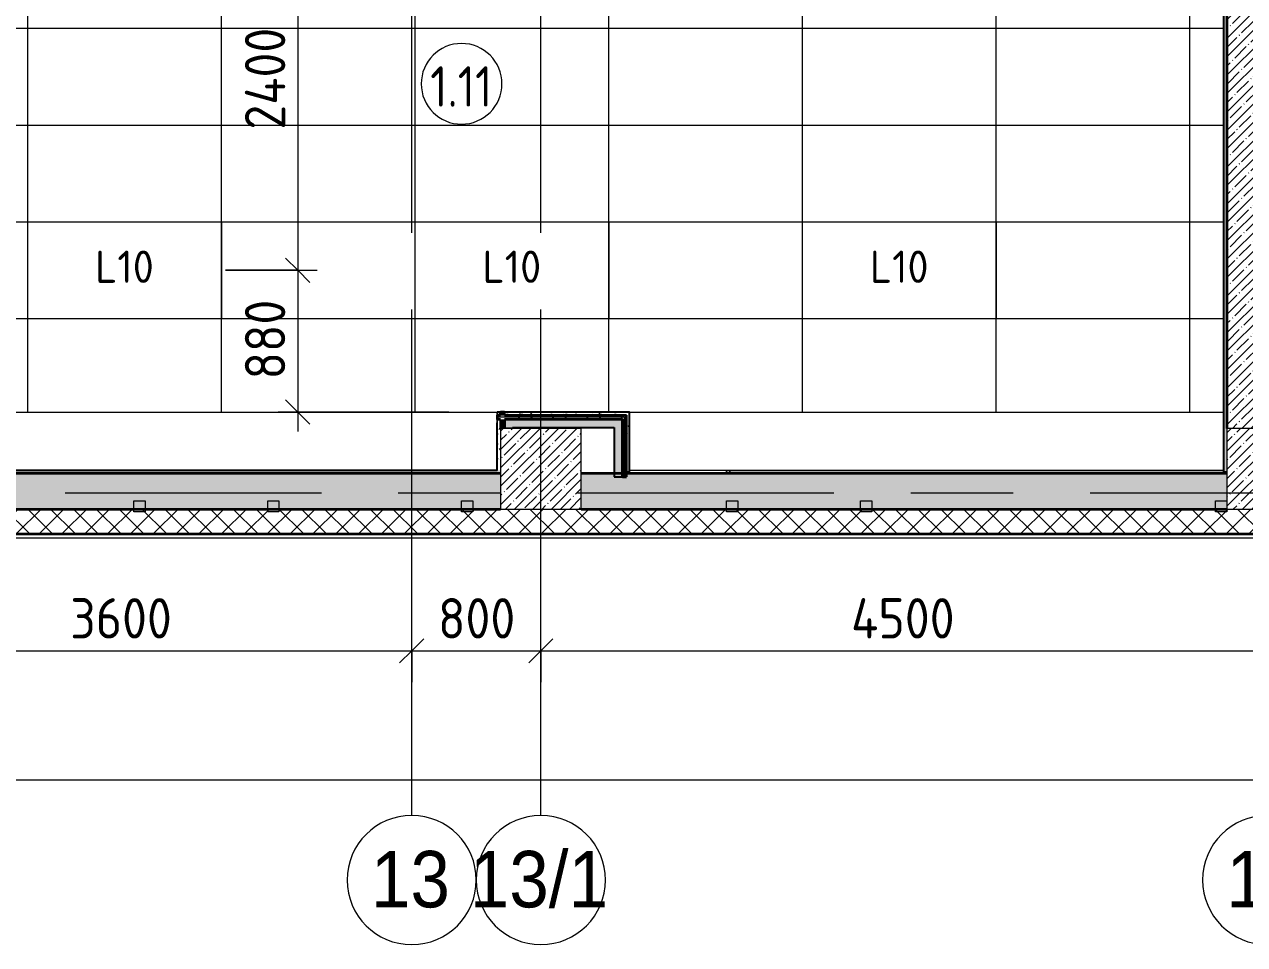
# Model space of a CAD drawing. Header units: millimetres. Extents: x 35802 to 233035, y -8553 to 29000.
# Drawn here: x 39960 to 47520, y -2799 to 2904 of the extents above; entities that cross this region are included whole.
import ezdxf

# ---------------------------------------------------------------- set-up
doc = ezdxf.new("R2010")
doc.units = ezdxf.units.MM
doc.linetypes.add('Осевая', pattern=[3175, 635, -476.25, 1587.5, -476.25])
for name, color, linetype, lineweight in [('A-ANNO-DIMS', 7, 'Continuous', 9), ('A-ANNO-DIMS-100', 7, 'Continuous', 9), ('A-ANNO-NOTE', 7, 'Continuous', 9), ('A-AREA-IDEN', 7, 'Continuous', 9), ('A-CLNG-PATT', 7, 'Continuous', 9), ('A-GLAZ', 7, 'Continuous', 9), ('A-GLAZ-1', 7, 'Continuous', 13), ('A-WALL', 7, 'Continuous', 9), ('E-LITE-EQPM-IDEN', 7, 'Continuous', 9), ('I-WALL', 7, 'Continuous', 9), ('S-COLS', 7, 'Continuous', 9), ('Оси', 7, 'Continuous', 9), ('Оси-1', 7, 'Continuous', 20), ('Оси-2', 7, 'Осевая', 9)]:
    doc.layers.add(name, color=color, linetype=linetype, lineweight=lineweight)
for name, color, linetype, lineweight, true_color in [('A-CLNG-1', 7, 'Continuous', 9, 0xc0c0c0), ('A-WALL-1', 7, 'Continuous', 35, 0x3c3c3c), ('A-WALL-2', 7, 'Continuous', 25, 0x3c3c3c), ('A-WALL-FNSH-1', 7, 'Continuous', 9, 0x3c3c3c), ('A-WALL-FNSH-2', 7, 'Continuous', 13, 0x3c3c3c)]:
    doc.layers.add(name, color=color, linetype=linetype, lineweight=lineweight, true_color=true_color)
doc.styles.add('Arial', font='arial.ttf', dxfattribs={"width": 0.9, "height": 350})
doc.styles.add('GOST Common', font='GOST_Common.ttf', dxfattribs={"height": 200})
doc.styles.add('GOST Common_1', font='GOST_Common.ttf', dxfattribs={"width": 0.9, "height": 250})
doc.styles.add('ISOCPEUR', font='isocpeur.ttf', dxfattribs={"width": 0.9, "height": 250})
doc.dimstyles.new('ISO-2_5_0_9К_БОЛЬШОЙ', dxfattribs={"dimscale": 304.8, "dimtxt": 248.995294, "dimasz": 0.492126, "dimexe": 0.393701, "dimexo": 0.984252, "dimgap": 0, "dimtad": 1, "dimdec": 0, "dimrnd": 10, "dimzin": 0, "dimdsep": 46, "dimtxsty": 'ISOCPEUR', "dimblk1": 'OBLIQUE', "dimblk2": 'OBLIQUE', "dimsah": 1, "dimcen": 0.09, "dimdle": 0.393701, "dimazin": 0, "dimtfac": 1, "dimtdec": 4, "dimtix": 1, "dimtmove": 0, "dimatfit": 3, "dimfxl": 1, "dimtvp": 1, "dimtolj": 1, "dimtzin": 0, "dimarcsym": 2})
pattern_1 = [(45, (0, 0), (-57.02463, 57.02463), []), (45, (57.025, 0), (-57.02463, 57.02463), [100.806, -20.161, 3.353, -16.808])]
pattern_2 = [(0, (0, 0), (121.92, 30.48), [10.058, -81.382, 10.058, -81.382, -487.68]), (0, (0, 0), (121.92, 30.48), [-182.88, 10.058, -172.822, 10.058, -81.382, -213.36]), (0, (0, 0), (121.92, 30.48), [-457.2, 10.058, -50.902, 10.058, -142.342]), (120, (45.72, 15.24), (-87.356454, 90.345817), [10.058, -81.382, 10.058, -81.382, -487.68]), (120, (45.72, 15.24), (-87.356454, 90.345817), [-182.88, 10.058, -172.822, 10.058, -81.382, -213.36]), (120, (45.72, 15.24), (-87.356454, 90.345817), [-457.2, 10.058, -50.902, 10.058, -142.342]), (240, (60.96, 76.2), (-34.563546, -120.825817), [10.058, -81.382, 10.058, -81.382, -487.68]), (240, (60.96, 76.2), (-34.563546, -120.825817), [-182.88, 10.058, -172.822, 10.058, -81.382, -213.36]), (240, (60.96, 76.2), (-34.563546, -120.825817), [-457.2, 10.058, -50.902, 10.058, -142.342])]
pattern_3 = [(45, (0, 0), (-106.066, 106.066), []), (135, (0, 0), (-106.066, -106.066), [])]

# ---------------------------------------------------------------- blocks, each defined once
blk = doc.blocks.new('BSC_Колонна _Прямоугольная - 500х500-V6-План расстановки осветительного оборудования 1 этажа в осях 12-23')
at = {"layer": 'S-COLS'}
h = blk.add_hatch(dxfattribs=at)
h.set_pattern_fill('FP_8', color=256, style=0, pattern_type=2)
h.set_pattern_definition([(45, (-43160, -150), (-57.02463, 57.02463), []), (45, (-43102.975, -150), (-57.02463, 57.02463), [100.806, -20.161, 3.353, -16.808])])
h.paths.add_polyline_path([(-250, -250), (250, -250), (250, 250), (-250, 250), (-250, 46.3)])
for p, q in [((250, 250), (-250, 250)), ((-250, 250), (-250, -250)), ((250, -250), (250, 250)), ((-250, -250), (250, -250))]:
    blk.add_line(p, q, dxfattribs=at)
blk = doc.blocks.new('BSC_Колонна _Прямоугольная - 500х500-V7-План расстановки осветительного оборудования 1 этажа в осях 12-23')
at = {"layer": 'S-COLS'}
h = blk.add_hatch(dxfattribs=at)
h.set_pattern_fill('FP_9', color=256, style=0, pattern_type=2)
h.set_pattern_definition([(45, (-47660, -150), (-57.02463, 57.02463), []), (45, (-47602.975, -150), (-57.02463, 57.02463), [100.806, -20.161, 3.353, -16.808])])
h.paths.add_polyline_path([(-250, -250), (250, -250), (250, 250), (-250, 250)])
for p, q in [((250, 250), (-250, 250)), ((-250, 250), (-250, -250)), ((250, -250), (250, 250)), ((-250, -250), (250, -250))]:
    blk.add_line(p, q, dxfattribs=at)
blk = doc.blocks.new('120_Окно_СКБ_2Ст - 120_Окно_СКБ_2Ст 3100х2500 _мал_створка слева_-22446080-План расстановки осветительного оборудования 1 этажа в осях 12-23')
at = {"layer": 'A-GLAZ-1'}
for p, q in [((-1550, -127), (-1550, -57)), ((-1550, -57), (-1480, -57)), ((-1480, -57), (-1480, -127)), ((650, -127), (650, -57)), ((650, -57), (720, -57)), ((720, -57), (720, -127)), ((1480, -127), (1480, -57)), ((1480, -57), (1550, -57)), ((1550, -57), (1550, -127)), ((-1480, -127), (-1550, -127)), ((720, -127), (650, -127)), ((1550, -127), (1480, -127))]:
    blk.add_line(p, q, dxfattribs=at)
blk = doc.blocks.new('120_Окно_СКБ_2Ст - 120_Окно_СКБ_2Ст 2100х2500 _мал створка справа_-22445857-План расстановки осветительного оборудования 1 этажа в осях 12-23')
at = {"layer": 'A-GLAZ-1'}
for p, q in [((-1050, -127), (-1050, -57)), ((-1050, -57), (-980, -57)), ((-980, -57), (-980, -127)), ((150, -127), (150, -57)), ((150, -57), (220, -57)), ((220, -57), (220, -127)), ((980, -127), (980, -57)), ((980, -57), (1050, -57)), ((1050, -57), (1050, -127)), ((-980, -127), (-1050, -127)), ((220, -127), (150, -127)), ((1050, -127), (980, -127))]:
    blk.add_line(p, q, dxfattribs=at)
blk = doc.blocks.new('Ось сетки - D8-29747960-План расстановки осветительного оборудования 1 этажа в осях 12-23')
at = {"layer": 'Оси-1'}
for start, end in [(360, 180), (180, 360)]:
    blk.add_arc((0, 0), 4, start, end, dxfattribs=at)
blk = doc.blocks.new('DIMBLOCK2-План расстановки осветительного оборудования 1 этажа в осях 12-23')
at = {"layer": 'A-ANNO-DIMS-100'}
for p, q in [((38760, -1172.5), (38760, -858.6)), ((42360, -1172.5), (42360, -858.6)), ((38760, -978.6), (42360, -978.6)), ((38760, -978.6), (38760, -1172.5)), ((42360, -978.6), (42360, -1172.5))]:
    blk.add_line(p, q, dxfattribs=at)
at = {"layer": 'A-ANNO-DIMS-100', "lineweight": 20}
for p, q in [((38760, -978.6), (38835, -903.6)), ((42360, -978.6), (42435, -903.6)), ((38760, -978.6), (38685, -1053.6)), ((42360, -978.6), (42285, -1053.6))]:
    blk.add_line(p, q, dxfattribs=at)
at = {"layer": 'A-ANNO-DIMS-100', "color": 0, "insert": (40244, -652), "char_height": 250, "width": 758.478, "attachment_point": 1, "line_spacing_factor": 1.149209, "style": 'ISOCPEUR'}
blk.add_mtext('3600', dxfattribs=at)
blk = doc.blocks.new('_Oblique')
at = {"color": 0, "linetype": 'ByBlock', "lineweight": -2}
blk.add_line((-0.5, -0.5), (0.5, 0.5), dxfattribs=at)
blk = doc.blocks.new('DIMBLOCK3-План расстановки осветительного оборудования 1 этажа в осях 12-23')
at = {"layer": 'A-ANNO-DIMS-100'}
for p, q in [((42360, -1172.5), (42360, -858.6)), ((43160, -1172.5), (43160, -858.6)), ((42360, -978.6), (43160, -978.6)), ((42360, -978.6), (42360, -1172.5)), ((43160, -978.6), (43160, -1172.5))]:
    blk.add_line(p, q, dxfattribs=at)
at = {"layer": 'A-ANNO-DIMS-100', "lineweight": 20}
for p, q in [((42360, -978.6), (42435, -903.6)), ((43160, -978.6), (43235, -903.6)), ((42360, -978.6), (42285, -1053.6)), ((43160, -978.6), (43085, -1053.6))]:
    blk.add_line(p, q, dxfattribs=at)
at = {"layer": 'A-ANNO-DIMS-100', "color": 0, "insert": (42523, -652), "char_height": 250, "width": 568.858, "attachment_point": 1, "line_spacing_factor": 1.149209, "style": 'ISOCPEUR'}
blk.add_mtext('800', dxfattribs=at)
blk = doc.blocks.new('DIMBLOCK4-План расстановки осветительного оборудования 1 этажа в осях 12-23')
at = {"layer": 'A-ANNO-DIMS-100'}
for p, q in [((43160, -1172.5), (43160, -858.6)), ((47660, -1172.5), (47660, -858.6)), ((43160, -978.6), (47660, -978.6)), ((43160, -978.6), (43160, -1172.5)), ((47660, -978.6), (47660, -1172.5))]:
    blk.add_line(p, q, dxfattribs=at)
at = {"layer": 'A-ANNO-DIMS-100', "lineweight": 20}
for p, q in [((43160, -978.6), (43235, -903.6)), ((47660, -978.6), (47735, -903.6)), ((43160, -978.6), (43085, -1053.6)), ((47660, -978.6), (47585, -1053.6))]:
    blk.add_line(p, q, dxfattribs=at)
at = {"layer": 'A-ANNO-DIMS-100', "color": 0, "insert": (45082, -652), "char_height": 250, "width": 787.208, "attachment_point": 1, "line_spacing_factor": 1.149209, "style": 'ISOCPEUR'}
blk.add_mtext('4500', dxfattribs=at)
blk = doc.blocks.new('Марка_Помещения - Номер-25198446-План расстановки осветительного оборудования 1 этажа в осях 12-23')
at = {"layer": 'A-AREA-IDEN'}
for start, end in [(360, 180), (180, 360)]:
    blk.add_arc((0, 0), 2.5, start, end, dxfattribs=at)
blk = doc.blocks.new('DIMBLOCK205-План расстановки осветительного оборудования 1 этажа в осях 12-23')
at = {"layer": 'A-ANNO-DIMS-100'}
for p, q in [((38310, -1972.5), (38310, -1658.6)), ((84560, -1972.5), (84560, -1658.6)), ((38190, -1778.6), (84680, -1778.6)), ((38310, -1778.6), (38310, -1972.5)), ((84560, -1778.6), (84560, -1972.5))]:
    blk.add_line(p, q, dxfattribs=at)
at = {"layer": 'A-ANNO-DIMS-100', "lineweight": 20}
for p, q in [((38310, -1778.6), (38385, -1703.6)), ((84560, -1778.6), (84635, -1703.6)), ((38310, -1778.6), (38235, -1853.6)), ((84560, -1778.6), (84485, -1853.6))]:
    blk.add_line(p, q, dxfattribs=at)
at = {"layer": 'A-ANNO-DIMS-100', "color": 0, "insert": (61028, -1452), "char_height": 250, "width": 976.828, "attachment_point": 1, "line_spacing_factor": 1.149209, "style": 'ISOCPEUR'}
blk.add_mtext('46250', dxfattribs=at)
blk = doc.blocks.new('DIMBLOCK227-План расстановки осветительного оборудования 1 этажа в осях 12-23')
at = {"layer": 'A-ANNO-DIMS-100', "lineweight": 20}
for p, q in [((41653.3, 3779.6), (41578.3, 3854.6)), ((41653.3, 3779.6), (41728.3, 3704.6)), ((41653.3, 1379.6), (41578.3, 1454.6)), ((41653.3, 1379.6), (41728.3, 1304.6))]:
    blk.add_line(p, q, dxfattribs=at)
at = {"layer": 'A-ANNO-DIMS-100'}
for p, q in [((41205.5, 3779.6), (41773.3, 3779.6)), ((41653.3, 3779.6), (41205.5, 3779.6)), ((41653.3, 3779.6), (41653.3, 1379.6)), ((41205.5, 1379.6), (41773.3, 1379.6)), ((41653.3, 1379.6), (41205.5, 1379.6))]:
    blk.add_line(p, q, dxfattribs=at)
at = {"layer": 'A-ANNO-DIMS-100', "color": 0, "insert": (41326.6, 2251.6), "char_height": 250, "width": 787.208, "attachment_point": 1, "rotation": 90, "line_spacing_factor": 1.149209, "style": 'ISOCPEUR'}
blk.add_mtext('2400', dxfattribs=at)
blk = doc.blocks.new('DIMBLOCK228-План расстановки осветительного оборудования 1 этажа в осях 12-23')
at = {"layer": 'A-ANNO-DIMS-100', "lineweight": 20}
for p, q in [((41653.3, 1379.6), (41578.3, 1454.6)), ((41653.3, 1379.6), (41728.3, 1304.6)), ((41653.3, 501), (41578.3, 576)), ((41653.3, 501), (41728.3, 426))]:
    blk.add_line(p, q, dxfattribs=at)
at = {"layer": 'A-ANNO-DIMS-100'}
for p, q in [((41205.5, 1379.6), (41773.3, 1379.6)), ((41653.3, 1379.6), (41205.5, 1379.6)), ((41653.3, 1379.6), (41653.3, 381)), ((42590, 501), (41533.3, 501)), ((41653.3, 501), (42590, 501))]:
    blk.add_line(p, q, dxfattribs=at)
at = {"layer": 'A-ANNO-DIMS-100', "color": 0, "insert": (41326.6, 703.3), "char_height": 250, "width": 568.858, "attachment_point": 1, "rotation": 90, "line_spacing_factor": 1.149209, "style": 'ISOCPEUR'}
blk.add_mtext('880', dxfattribs=at)

msp = doc.modelspace()

# ---------------------------------------------------------------- hatches: boundary and pattern name
at = {"layer": 'A-CLNG-PATT'}
h = msp.add_hatch(dxfattribs=at)
h.set_pattern_fill('FP_75', color=256, style=0, pattern_type=2)
h.set_pattern_definition([(180, (39981, 8879.5), (-7e-14, -600), []), (270, (39981, 8879.5), (1200, 7e-14), [])])
h.paths.add_polyline_path([(47389, 501), (47389, 7659), (44211, 7659), (44211, 7049), (42889, 7049), (42889, 7679), (39061, 7679), (39061, 7379), (38781, 7379), (38781, 800), (39060, 800), (39060, 501), (46988.9, 501)])
h.paths.add_polyline_path([(44780.5, 1079.8), (44780.5, 1679.8), (45980.5, 1679.8), (45980.5, 1079.8)])
h.paths.add_polyline_path([(42380.5, 1079.8), (42380.5, 1679.8), (43580.5, 1679.8), (43580.5, 1079.8)])
h.paths.add_polyline_path([(39980.5, 1079.8), (39980.5, 1679.8), (41180.5, 1679.8), (41180.5, 1079.8)])
h.paths.add_polyline_path([(45980.5, 3479.8), (44780.5, 3479.8), (44780.5, 4079.8), (45980.5, 4079.8)])
h.paths.add_polyline_path([(43580.5, 3479.8), (42380.5, 3479.8), (42380.5, 4079.8), (43580.5, 4079.8)])
h.paths.add_polyline_path([(39980.5, 3479.8), (39980.5, 4079.8), (41180.5, 4079.8), (41180.5, 3479.8)])
h.paths.add_polyline_path([(45980.5, 5879.8), (44780.5, 5879.8), (44780.5, 6479.8), (45980.5, 6479.8)])
h.paths.add_polyline_path([(42380.5, 5879.8), (42380.5, 6479.8), (43580.5, 6479.8), (43580.5, 5879.8)])
h.paths.add_polyline_path([(39980.5, 5879.8), (39980.5, 6479.8), (41180.5, 6479.8), (41180.5, 5879.8)])
at = {"layer": 'A-WALL'}
h = msp.add_hatch(dxfattribs=at)
h.set_pattern_fill('FP_17', color=256, style=0, pattern_type=2)
h.set_pattern_definition([(45, (0, 0), (-70.71068, 70.71068), []), (135, (0, 0), (-70.71068, -70.71068), [])])
h.paths.add_polyline_path([(75700, -250), (75700, -100), (38742.7, -100), (38742.7, -250), (75646.2, -250)])
at = {"layer": 'I-WALL'}
h = msp.add_hatch(dxfattribs=at)
h.set_pattern_fill('FP_67', color=256, style=0, pattern_type=2)
h.set_pattern_definition(pattern_2)
h.paths.add_polyline_path([(47410, 130), (47410, 7660), (47390, 7660), (47390, 130)])
h = msp.add_hatch(dxfattribs=at)
h.set_pattern_fill('FP_1', color=256, style=0, pattern_type=2)
h.set_pattern_definition(pattern_1)
h.paths.add_polyline_path([(47410, 400), (47630, 400), (47630, 7400), (47410, 7400), (47410, 713.5)])
h = msp.add_hatch(dxfattribs=at)
h.set_pattern_fill('FP_67', color=256, style=0, pattern_type=2)
h.set_pattern_definition(pattern_2)
h.paths.add_polyline_path([(43011.3, 481), (43690, 481), (43690, 501), (42935, 501), (42935, 481)])
h.paths.add_polyline_path([(42910, 481), (42910, 501), (42890, 501), (42890, 481)])
h = msp.add_hatch(dxfattribs=at)
h.set_pattern_fill('FP_74', color=256, style=0, pattern_type=2)
h.set_pattern_definition(pattern_3)
h.paths.add_polyline_path([(43690, 468.5), (43690, 481), (42890, 481), (42890, 468.5), (43677.5, 468.5)])
h = msp.add_hatch(dxfattribs=at)
h.set_pattern_fill('FP_74', color=256, style=0, pattern_type=2)
h.set_pattern_definition(pattern_3)
h.paths.add_polyline_path([(43665, 456), (43677.5, 456), (43677.5, 468.5), (42890, 468.5), (42890, 456), (43361.5, 456)])
h = msp.add_hatch(dxfattribs=at)
h.set_pattern_fill('FP_67', color=256, style=0, pattern_type=2)
h.set_pattern_definition(pattern_2)
h.paths.add_polyline_path([(42890, 140), (42910, 140), (42910, 456), (42890, 456), (42890, 141)])
h = msp.add_hatch(dxfattribs=at)
h.set_pattern_fill('FP_74', color=256, style=0, pattern_type=2)
h.set_pattern_definition(pattern_3)
h.paths.add_polyline_path([(42922.5, 400), (42922.5, 456), (42910, 456), (42910, 400)])
h.paths.add_polyline_path([(42910, 481), (42922.5, 481), (42922.5, 501), (42910, 501)])
h = msp.add_hatch(dxfattribs=at)
h.set_pattern_fill('FP_74', color=256, style=0, pattern_type=2)
h.set_pattern_definition(pattern_3)
h.paths.add_polyline_path([(42922.5, 400), (42935, 400), (42935, 456), (42922.5, 456), (42922.5, 406)])
h.paths.add_polyline_path([(42922.5, 481), (42935, 481), (42935, 501), (42922.5, 501)])
for points in [[(43615, 406), (43665, 406), (43665, 456), (42935, 456), (42935, 406), (43361.5, 406)], [(42985, 400), (42985, 406), (42935, 406), (42935, 400)], [(43665, 100), (43665, 406), (43615, 406), (43615, 100)]]:
    msp.add_hatch(color=256, dxfattribs=at).paths.add_polyline_path(points)
h = msp.add_hatch(dxfattribs=at)
h.set_pattern_fill('FP_74', color=256, style=0, pattern_type=2)
h.set_pattern_definition(pattern_3)
h.paths.add_polyline_path([(43665, 100), (43677.5, 100), (43677.5, 456), (43665, 456), (43665, 406)])
h = msp.add_hatch(dxfattribs=at)
h.set_pattern_fill('FP_74', color=256, style=0, pattern_type=2)
h.set_pattern_definition(pattern_3)
h.paths.add_polyline_path([(43690, 100), (43690, 468.5), (43677.5, 468.5), (43677.5, 100)])
h = msp.add_hatch(dxfattribs=at)
h.set_pattern_fill('FP_67', color=256, style=0, pattern_type=2)
h.set_pattern_definition(pattern_2)
h.paths.add_polyline_path([(43710, 130), (43710, 501), (43690, 501), (43690, 130)])
h = msp.add_hatch(dxfattribs=at)
h.set_pattern_fill('FP_67', color=256, style=0, pattern_type=2)
h.set_pattern_definition(pattern_2)
h.paths.add_polyline_path([(42636, 120), (42910, 120), (42910, 140), (39040, 140), (39040, 120), (41185, 120)])
h = msp.add_hatch(dxfattribs=at)
h.set_pattern_fill('FP_1', color=256, style=0, pattern_type=2)
h.set_pattern_definition(pattern_1)
h.paths.add_polyline_path([(65410, -100), (65410, 120), (61410, 120), (61410, -100), (65126.4, -100)])
h.paths.add_polyline_path([(60910, -100), (60910, 120), (56910, 120), (56910, -100), (60047.9, -100)])
h.paths.add_polyline_path([(55694.9, -100), (56410, -100), (56410, 120), (52410, 120), (52410, -100), (52792.9, -100)])
h.paths.add_polyline_path([(51341.9, -100), (51910, -100), (51910, 120), (47910, 120), (47910, -100), (49890.9, -100)])
h.paths.add_polyline_path([(46988.9, -100), (47410, -100), (47410, 120), (43410, 120), (43410, -100), (44086.9, -100)])
h.paths.add_polyline_path([(41185, -100), (42910, -100), (42910, 120), (39040, 120), (39040, -100), (39734, -100)])

# ---------------------------------------------------------------- linework, layer by layer
at = {"layer": 'A-ANNO-NOTE'}
for p, q in [((39980.6, 1079.6), (39980.6, 1679.6)), ((39980.6, 1679.6), (41180.6, 1679.6)), ((41180.6, 1679.6), (41180.6, 1079.6)), ((42380.6, 1079.6), (42380.6, 1679.6)), ((42380.6, 1679.6), (43580.6, 1679.6)), ((43580.6, 1679.6), (43580.6, 1079.6)), ((44780.6, 1079.6), (44780.6, 1679.6)), ((44780.6, 1679.6), (45980.6, 1679.6)), ((45980.6, 1679.6), (45980.6, 1079.6)), ((41180.6, 1079.6), (39980.6, 1079.6)), ((43580.6, 1079.6), (42380.6, 1079.6)), ((45980.6, 1079.6), (44780.6, 1079.6))]:
    msp.add_line(p, q, dxfattribs=at)
at = {"layer": 'A-CLNG-1'}
for p, q in [((47389, 501), (47389, 7659)), ((39980.5, 1079.8), (39980.5, 1679.8)), ((39980.5, 1679.8), (41180.5, 1679.8)), ((41180.5, 1679.8), (41180.5, 1079.8)), ((42380.5, 1079.8), (42380.5, 1679.8)), ((42380.5, 1679.8), (43580.5, 1679.8)), ((43580.5, 1679.8), (43580.5, 1079.8)), ((44780.5, 1079.8), (44780.5, 1679.8)), ((44780.5, 1679.8), (45980.5, 1679.8)), ((45980.5, 1679.8), (45980.5, 1079.8)), ((41180.5, 1079.8), (39980.5, 1079.8)), ((43580.5, 1079.8), (42380.5, 1079.8)), ((45980.5, 1079.8), (44780.5, 1079.8)), ((39060, 501), (42890, 501)), ((43711, 501), (47389, 501)), ((44310, 140), (44310, 120)), ((44310, 140), (47390, 140)), ((44331, 140), (44331, 120))]:
    msp.add_line(p, q, dxfattribs=at)
at = {"layer": 'A-WALL'}
for p, q in [((43677.5, 468.5), (42890, 468.5)), ((42935, 481), (42910, 481)), ((42922.5, 481), (42922.5, 501)), ((42922.5, 456), (42922.5, 400)), ((43677.5, 100), (43677.5, 468.5)), ((38742.7, -250), (75850, -250)), ((72280, -280), (38742.7, -280))]:
    msp.add_line(p, q, dxfattribs=at)
at = {"layer": 'A-WALL-1'}
for p, q in [((47410, 7400), (47410, 400)), ((42890, 481), (42910, 481)), ((42890, 481), (42890, 456)), ((42910, 456), (42890, 456)), ((42935, 501), (42910, 501)), ((42910, 481), (42910, 501)), ((42910, 456), (42910, 400)), ((42935, 481), (42935, 501)), ((42935, 481), (43690, 481)), ((43665, 456), (42935, 456)), ((42935, 456), (42935, 400)), ((43665, 100), (43665, 456)), ((43690, 100), (43690, 481)), ((42910, 120), (39040, 120)), ((47410, 120), (43410, 120)), ((43665, 100), (43690, 100)), ((39040, -100), (42910, -100)), ((43410, -100), (47410, -100))]:
    msp.add_line(p, q, dxfattribs=at)
at = {"layer": 'A-WALL-2'}
for p, q in [((47390, 7660), (47390, 130)), ((42910, 501), (42890, 501)), ((42890, 501), (42890, 481)), ((43710, 501), (42935, 501)), ((43710, 130), (43710, 501)), ((42890, 140), (42890, 434.4)), ((42985, 406), (43615, 406)), ((42985, 400), (42985, 406)), ((43615, 406), (43615, 100)), ((39040, 120), (42910, 120)), ((42890, 140), (39060, 140)), ((43615, 100), (43665, 100)), ((43690, 130), (43710, 130)), ((47390, 130), (47410, 130))]:
    msp.add_line(p, q, dxfattribs=at)
at = {"layer": 'A-WALL-FNSH-1'}
msp.add_line((38742.7, -258), (75858, -258), dxfattribs=at)
at = {"layer": 'A-WALL-FNSH-2'}
for p, q in [((42890, 502), (42889, 502)), ((42889, 502), (42889, 141)), ((42890, 434.4), (42890, 502)), ((43711, 501), (43710, 501)), ((43711, 140), (43711, 501)), ((42889, 141), (42890, 141)), ((43710, 140), (43711, 140)), ((38742.7, -253), (75853, -253))]:
    msp.add_line(p, q, dxfattribs=at)
at = {"layer": 'I-WALL'}
for p, q in [((42890, 502), (43711, 502)), ((43711, 501), (43711, 502)), ((47389, 141), (47389, 501)), ((39061, 141), (42889, 141)), ((40637.5, 141), (40637.5, 140)), ((42737.5, 141), (42737.5, 140)), ((43711, 141), (47390, 141)), ((47390, 140), (43711, 140)), ((44310, 141), (44310, 140)), ((44310, 120), (44310, 140)), ((44330, 140), (44310, 140)), ((44330, 140), (44330, 120)), ((44330, 120), (44330, 140)), ((44331, 140), (44331, 120)), ((47389, 120), (47389, 140)), ((47390, 120), (47390, 130)), ((47410, 130), (47410, 120))]:
    msp.add_line(p, q, dxfattribs=at)
at = {"layer": 'Оси'}
for p, q in [((42360, -1999), (42360, 501)), ((43160, -1999), (43160, 501))]:
    msp.add_line(p, q, dxfattribs=at)
at = {"layer": 'Оси-2'}
for p, q in [((42360, 501), (42360, 24898.1)), ((43160, 501), (43160, 24898.1)), ((39101.6, 0), (82250, 0))]:
    msp.add_line(p, q, dxfattribs=at)

# ---------------------------------------------------------------- block references
at = {"layer": 'A-AREA-IDEN', "xscale": 99.99999999999993, "yscale": 99.99999999999993, "zscale": 99.99999999999993}
msp.add_blockref('Марка_Помещения - Номер-25198446-План расстановки осветительного оборудования 1 этажа в осях 12-23', (42668.5, 2535.3), dxfattribs=at)
at = {"layer": 'A-GLAZ', "rotation": 180}
for name, p in [('120_Окно_СКБ_2Ст - 120_Окно_СКБ_2Ст 2100х2500 _мал створка справа_-22445857-План расстановки осветительного оборудования 1 этажа в осях 12-23', (41687.5, -175)), ('120_Окно_СКБ_2Ст - 120_Окно_СКБ_2Ст 3100х2500 _мал_створка слева_-22446080-План расстановки осветительного оборудования 1 этажа в осях 12-23', (45860, -175))]:
    msp.add_blockref(name, p, dxfattribs=at)
at = {"layer": 'S-COLS'}
for name, p in [('BSC_Колонна _Прямоугольная - 500х500-V6-План расстановки осветительного оборудования 1 этажа в осях 12-23', (43160, 150)), ('BSC_Колонна _Прямоугольная - 500х500-V7-План расстановки осветительного оборудования 1 этажа в осях 12-23', (47660, 150))]:
    msp.add_blockref(name, p, dxfattribs=at)
at = {"layer": 'Оси-1', "xscale": 99.99999999999993, "yscale": 99.99999999999993, "zscale": 99.99999999999993}
for p in [(42360, -2399), (43160, -2399), (47660, -2399)]:
    msp.add_blockref('Ось сетки - D8-29747960-План расстановки осветительного оборудования 1 этажа в осях 12-23', p, dxfattribs=at)

# ---------------------------------------------------------------- texts
at = {"layer": 'A-AREA-IDEN', "insert": (42474.3, 2643.8), "char_height": 250, "width": 490.633, "attachment_point": 1, "style": 'GOST Common_1'}
msp.add_mtext('1.11', dxfattribs=at)
at = {"layer": 'E-LITE-EQPM-IDEN', "char_height": 200, "width": 472.996, "attachment_point": 1, "style": 'GOST Common'}
for insert in [(40398.5, 1501.9), (42798.5, 1501.9), (45198.5, 1501.9)]:
    msp.add_mtext('L10', dxfattribs=dict(at, insert=insert))
at = {"layer": 'Оси', "char_height": 350, "attachment_point": 1, "style": 'Arial'}
for s, insert, width in [('13', (42107.4, -2218.4), 606.076), ('13/1', (42719.7, -2218.4), 1060.633), ('14', (47407.4, -2218.4), 606.076)]:
    msp.add_mtext(s, dxfattribs=dict(at, insert=insert, width=width))

# ---------------------------------------------------------------- dimensions: what is measured, and where the dimension line sits
at = {"layer": 'A-ANNO-DIMS'}
for base, p1, p2, override, picture, middle in [((41653.3, 1379.6), (40905.5, 3779.6), (40905.5, 1379.6), {"dimpost": '<>', "dimfxl": 2400}, 'DIMBLOCK227-План расстановки осветительного оборудования 1 этажа в осях 12-23', (41528.3, 2579.6)), ((41653.3, 501), (40905.5, 1379.6), (42890, 501), {"dimpost": '<>', "dimfxl": 2170.286901}, 'DIMBLOCK228-План расстановки осветительного оборудования 1 этажа в осях 12-23', (41528.3, 940.3))]:
    dim = msp.add_linear_dim(base=base, p1=p1, p2=p2, angle=90, dimstyle='ISO-2_5_0_9К_БОЛЬШОЙ', override=override, dxfattribs=at)
    dim.commit()
    dim.dimension.update_dxf_attribs({"geometry": picture, "text_midpoint": middle})
for base, p1, p2, override, picture, middle in [((42360, -978.6), (38760, -872.5), (42360, -872.5), {"dimpost": '<>', "dimfxl": 3600}, 'DIMBLOCK2-План расстановки осветительного оборудования 1 этажа в осях 12-23', (40560, -853.6)), ((43160, -978.6), (42360, -872.5), (43160, -872.5), {"dimpost": '<>', "dimfxl": 800}, 'DIMBLOCK3-План расстановки осветительного оборудования 1 этажа в осях 12-23', (42760, -853.6)), ((47660, -978.6), (43160, -872.5), (47660, -872.5), {"dimpost": '<>', "dimfxl": 4500}, 'DIMBLOCK4-План расстановки осветительного оборудования 1 этажа в осях 12-23', (45410, -853.6)), ((84560, -1778.6), (38310, -1672.5), (84560, -1672.5), {"dimpost": '<>', "dimfxl": 46250}, 'DIMBLOCK205-План расстановки осветительного оборудования 1 этажа в осях 12-23', (61435, -1653.6))]:
    dim = msp.add_linear_dim(base=base, p1=p1, p2=p2, dimstyle='ISO-2_5_0_9К_БОЛЬШОЙ', override=override, dxfattribs=at)
    dim.commit()
    dim.dimension.update_dxf_attribs({"geometry": picture, "text_midpoint": middle})

doc.saveas('drawing.dxf')
